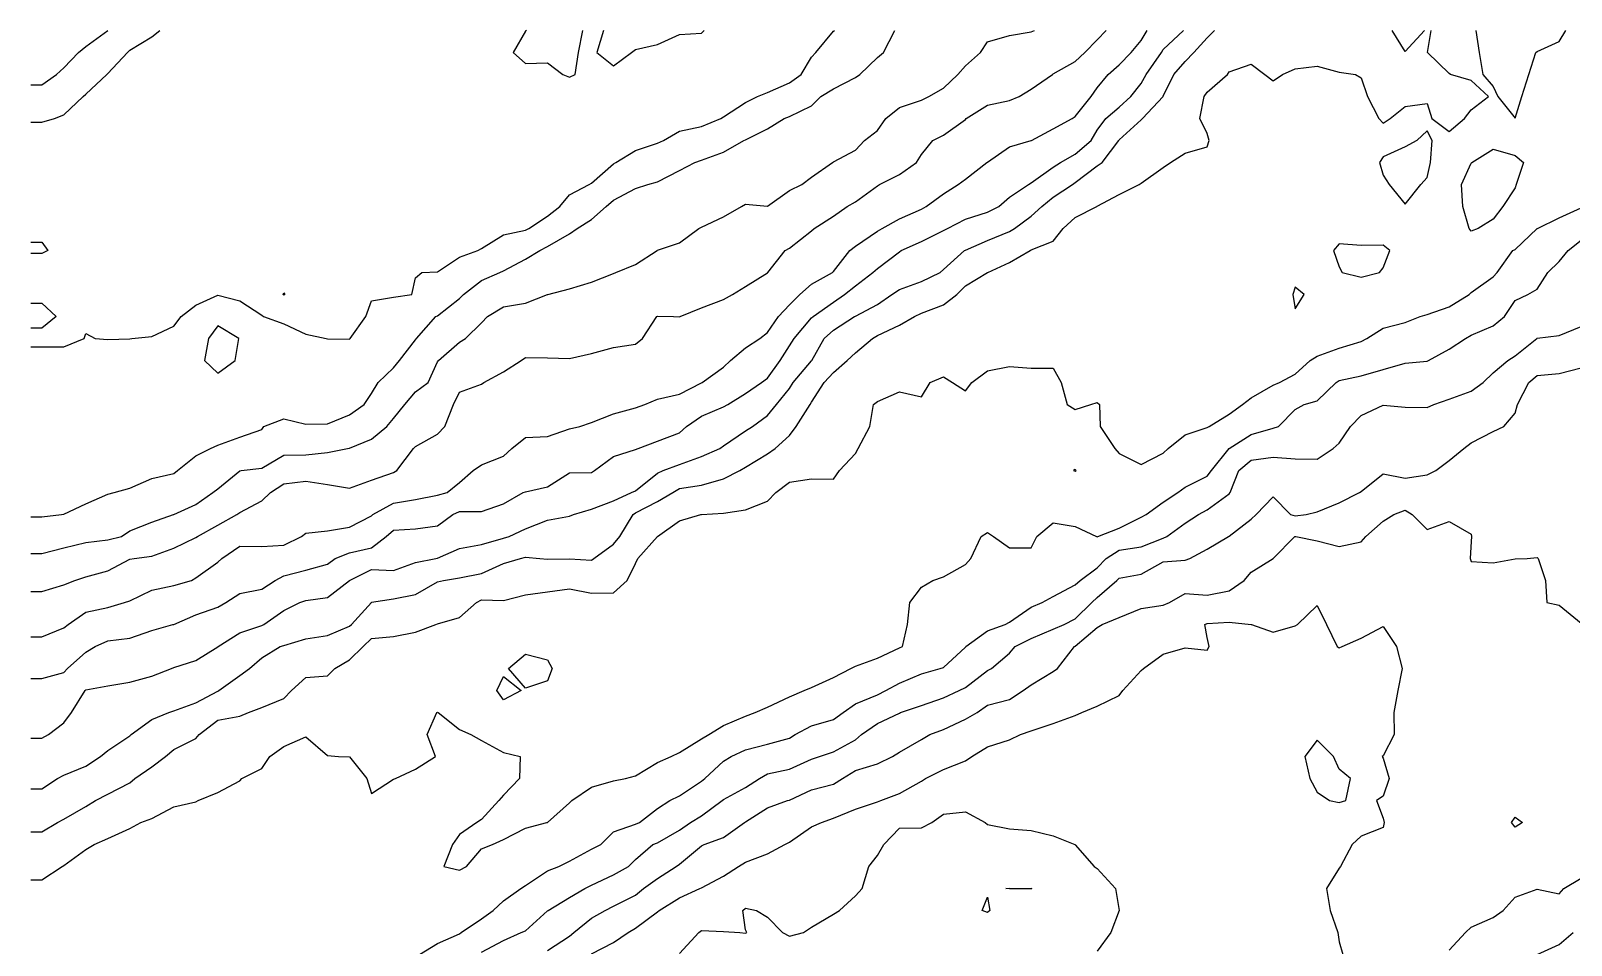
# Model space of a CAD drawing. Header units: metres. Extents: x 2681030 to 2681330, y 1246000 to 1246290.
# Drawn here: x 2681030 to 2681065.03, y 1246030.46 to 1246051.24 of the extents above; entities that cross this region are included whole.
import ezdxf

# ---------------------------------------------------------------- set-up
doc = ezdxf.new("R2010")
doc.units = ezdxf.units.M
doc.layers.add('BASIS_HOEHENLINIEN', color=8, linetype='Continuous')

msp = doc.modelspace()

# ---------------------------------------------------------------- linework, layer by layer
at = {"layer": 'BASIS_HOEHENLINIEN'}
for points in [[(2681030, 1246049.164, 0), (2681030.25, 1246049.164, 0), (2681030.542, 1246049.25, 0), (2681030.75, 1246049.329, 0), (2681031.193, 1246049.75, 0), (2681031.25, 1246049.805, 0), (2681031.729, 1246050.25, 0), (2681031.75, 1246050.268, 0), (2681032.2, 1246050.75, 0), (2681032.25, 1246050.804, 0), (2681032.75, 1246051.107, 0), (2681032.935, 1246051.25, 0)], [(2681030, 1246044.062, 0), (2681030.25, 1246044.062, 0), (2681030.75, 1246044.06, 0), (2681031.214, 1246044.25, 0), (2681031.25, 1246044.362, 0), (2681031.46, 1246044.25, 0), (2681031.75, 1246044.227, 0), (2681032.25, 1246044.242, 0), (2681032.295, 1246044.25, 0), (2681032.75, 1246044.293, 0), (2681033.25, 1246044.527, 0), (2681033.421, 1246044.75, 0), (2681033.75, 1246045.004, 0), (2681034.25, 1246045.235, 0), (2681034.75, 1246045.107, 0), (2681035.25, 1246044.779, 0), (2681035.288, 1246044.75, 0), (2681035.75, 1246044.584, 0), (2681036.25, 1246044.352, 0), (2681036.718, 1246044.25, 0), (2681036.75, 1246044.244, 0), (2681037.25, 1246044.237, 0), (2681037.265, 1246044.25, 0), (2681037.621, 1246044.75, 0), (2681037.75, 1246045.103, 0), (2681038.25, 1246045.186, 0), (2681038.662, 1246045.25, 0), (2681038.75, 1246045.629, 0), (2681038.892, 1246045.75, 0), (2681039.25, 1246045.768, 0), (2681039.75, 1246046.099, 0), (2681040.163, 1246046.25, 0), (2681040.25, 1246046.295, 0), (2681040.75, 1246046.605, 0), (2681041.25, 1246046.715, 0), (2681041.326, 1246046.75, 0), (2681041.75, 1246047.031, 0), (2681042.026, 1246047.25, 0), (2681042.25, 1246047.514, 0), (2681042.695, 1246047.75, 0), (2681042.75, 1246047.776, 0), (2681043.25, 1246048.219, 0), (2681043.301, 1246048.25, 0), (2681043.75, 1246048.52, 0), (2681044.25, 1246048.688, 0), (2681044.385, 1246048.75, 0), (2681044.75, 1246048.959, 0), (2681045.25, 1246049.067, 0), (2681045.689, 1246049.25, 0), (2681045.75, 1246049.289, 0), (2681046.25, 1246049.611, 0), (2681046.527, 1246049.75, 0), (2681046.75, 1246049.836, 0), (2681047.25, 1246050.057, 0), (2681047.514, 1246050.25, 0), (2681047.75, 1246050.644, 0), (2681047.851, 1246050.75, 0), (2681048.25, 1246051.23, 0), (2681048.275, 1246051.25, 0)], [(2681030, 1246040.201, 0), (2681030.25, 1246040.201, 0), (2681030.701, 1246040.25, 0), (2681030.75, 1246040.26, 0), (2681031.25, 1246040.496, 0), (2681031.75, 1246040.711, 0), (2681031.893, 1246040.75, 0), (2681032.25, 1246040.849, 0), (2681032.75, 1246041.066, 0), (2681033.25, 1246041.18, 0), (2681033.332, 1246041.25, 0), (2681033.75, 1246041.586, 0), (2681034.089, 1246041.75, 0), (2681034.25, 1246041.828, 0), (2681034.75, 1246042.011, 0), (2681035.25, 1246042.181, 0), (2681035.298, 1246042.25, 0), (2681035.75, 1246042.426, 0), (2681036.25, 1246042.303, 0), (2681036.75, 1246042.308, 0), (2681037.25, 1246042.513, 0), (2681037.583, 1246042.75, 0), (2681037.75, 1246043.001, 0), (2681037.897, 1246043.25, 0), (2681038.25, 1246043.586, 0), (2681038.381, 1246043.75, 0), (2681038.75, 1246044.223, 0), (2681038.771, 1246044.25, 0), (2681039.21, 1246044.75, 0), (2681039.25, 1246044.763, 0), (2681039.75, 1246045.162, 0), (2681039.837, 1246045.25, 0), (2681040.25, 1246045.568, 0), (2681040.664, 1246045.75, 0), (2681040.75, 1246045.788, 0), (2681041.25, 1246046.051, 0), (2681041.571, 1246046.25, 0), (2681041.75, 1246046.339, 0), (2681042.25, 1246046.629, 0), (2681042.423, 1246046.75, 0), (2681042.75, 1246046.957, 0), (2681043.085, 1246047.25, 0), (2681043.25, 1246047.391, 0), (2681043.75, 1246047.661, 0), (2681044.031, 1246047.75, 0), (2681044.25, 1246047.809, 0), (2681044.75, 1246048.07, 0), (2681045.096, 1246048.25, 0), (2681045.25, 1246048.304, 0), (2681045.75, 1246048.483, 0), (2681046.216, 1246048.75, 0), (2681046.25, 1246048.765, 0), (2681046.75, 1246049.017, 0), (2681047.131, 1246049.25, 0), (2681047.25, 1246049.298, 0), (2681047.75, 1246049.534, 0), (2681047.967, 1246049.75, 0), (2681048.25, 1246049.922, 0), (2681048.75, 1246050.179, 0), (2681048.848, 1246050.25, 0), (2681049.25, 1246050.634, 0), (2681049.391, 1246050.75, 0), (2681049.648, 1246051.25, 0)], [(2681030, 1246039.368, 0), (2681030.25, 1246039.368, 0), (2681030.75, 1246039.497, 0), (2681031.25, 1246039.612, 0), (2681031.75, 1246039.673, 0), (2681032.062, 1246039.75, 0), (2681032.25, 1246039.88, 0), (2681032.75, 1246040.074, 0), (2681033.242, 1246040.25, 0), (2681033.25, 1246040.253, 0), (2681033.75, 1246040.48, 0), (2681034.137, 1246040.75, 0), (2681034.25, 1246040.835, 0), (2681034.75, 1246041.243, 0), (2681034.783, 1246041.25, 0), (2681035.25, 1246041.307, 0), (2681035.75, 1246041.601, 0), (2681036.25, 1246041.61, 0), (2681036.75, 1246041.659, 0), (2681037.198, 1246041.75, 0), (2681037.25, 1246041.76, 0), (2681037.75, 1246041.959, 0), (2681038.096, 1246042.25, 0), (2681038.25, 1246042.43, 0), (2681038.504, 1246042.75, 0), (2681038.75, 1246043.036, 0), (2681039.034, 1246043.25, 0), (2681039.25, 1246043.717, 0), (2681039.268, 1246043.75, 0), (2681039.75, 1246044.167, 0), (2681039.884, 1246044.25, 0), (2681040.25, 1246044.605, 0), (2681040.385, 1246044.75, 0), (2681040.75, 1246044.971, 0), (2681041.25, 1246045.055, 0), (2681041.75, 1246045.249, 0), (2681041.753, 1246045.25, 0), (2681042.25, 1246045.376, 0), (2681042.75, 1246045.528, 0), (2681043.25, 1246045.728, 0), (2681043.299, 1246045.75, 0), (2681043.75, 1246045.931, 0), (2681044.24, 1246046.25, 0), (2681044.25, 1246046.257, 0), (2681044.75, 1246046.425, 0), (2681045.193, 1246046.75, 0), (2681045.25, 1246046.783, 0), (2681045.75, 1246047.017, 0), (2681046.158, 1246047.25, 0), (2681046.25, 1246047.302, 0), (2681046.75, 1246047.255, 0), (2681047.25, 1246047.614, 0), (2681047.533, 1246047.75, 0), (2681047.75, 1246047.914, 0), (2681048.229, 1246048.25, 0), (2681048.25, 1246048.264, 0), (2681048.75, 1246048.526, 0), (2681048.96, 1246048.75, 0), (2681049.25, 1246048.977, 0), (2681049.445, 1246049.25, 0), (2681049.75, 1246049.497, 0), (2681050.25, 1246049.668, 0), (2681050.416, 1246049.75, 0), (2681050.75, 1246049.938, 0), (2681051.08, 1246050.25, 0), (2681051.25, 1246050.445, 0), (2681051.591, 1246050.75, 0), (2681051.75, 1246050.992, 0), (2681052.25, 1246051.138, 0), (2681052.75, 1246051.215, 0), (2681052.82, 1246051.25, 0)], [(2681030, 1246038.498, 0), (2681030.25, 1246038.498, 0), (2681030.75, 1246038.65, 0), (2681031, 1246038.75, 0), (2681031.25, 1246038.833, 0), (2681031.75, 1246038.97, 0), (2681032.25, 1246039.233, 0), (2681032.353, 1246039.25, 0), (2681032.75, 1246039.304, 0), (2681033.25, 1246039.483, 0), (2681033.75, 1246039.731, 0), (2681033.787, 1246039.75, 0), (2681034.25, 1246040.01, 0), (2681034.683, 1246040.25, 0), (2681034.75, 1246040.298, 0), (2681035.25, 1246040.558, 0), (2681035.451, 1246040.75, 0), (2681035.75, 1246040.949, 0), (2681036.25, 1246041.008, 0), (2681036.75, 1246040.929, 0), (2681037.25, 1246040.846, 0), (2681037.75, 1246041.031, 0), (2681038.25, 1246041.203, 0), (2681038.326, 1246041.25, 0), (2681038.705, 1246041.75, 0), (2681038.75, 1246041.797, 0), (2681039.25, 1246042.08, 0), (2681039.412, 1246042.25, 0), (2681039.608, 1246042.75, 0), (2681039.75, 1246043.033, 0), (2681040.25, 1246043.21, 0), (2681040.302, 1246043.25, 0), (2681040.75, 1246043.489, 0), (2681041.148, 1246043.75, 0), (2681041.25, 1246043.815, 0), (2681041.75, 1246043.81, 0), (2681042.25, 1246043.798, 0), (2681042.75, 1246043.909, 0), (2681043.25, 1246044.043, 0), (2681043.75, 1246044.121, 0), (2681043.906, 1246044.25, 0), (2681044.236, 1246044.75, 0), (2681044.25, 1246044.761, 0), (2681044.611, 1246044.75, 0), (2681044.75, 1246044.744, 0), (2681044.767, 1246044.75, 0), (2681045.25, 1246044.95, 0), (2681045.75, 1246045.137, 0), (2681045.952, 1246045.25, 0), (2681046.25, 1246045.433, 0), (2681046.75, 1246045.741, 0), (2681046.757, 1246045.75, 0), (2681047.15, 1246046.25, 0), (2681047.25, 1246046.306, 0), (2681047.75, 1246046.694, 0), (2681047.814, 1246046.75, 0), (2681048.25, 1246047.03, 0), (2681048.566, 1246047.25, 0), (2681048.75, 1246047.353, 0), (2681049.25, 1246047.716, 0), (2681049.296, 1246047.75, 0), (2681049.75, 1246047.976, 0), (2681050.137, 1246048.25, 0), (2681050.25, 1246048.429, 0), (2681050.508, 1246048.75, 0), (2681050.75, 1246048.874, 0), (2681051.25, 1246049.228, 0), (2681051.267, 1246049.25, 0), (2681051.75, 1246049.552, 0), (2681052.25, 1246049.655, 0), (2681052.472, 1246049.75, 0), (2681052.75, 1246049.915, 0), (2681053.231, 1246050.25, 0), (2681053.25, 1246050.265, 0), (2681053.75, 1246050.547, 0), (2681053.965, 1246050.75, 0), (2681054.25, 1246051.04, 0), (2681054.449, 1246051.25, 0)], [(2681030, 1246037.474, 0), (2681030.25, 1246037.474, 0), (2681030.75, 1246037.672, 0), (2681030.849, 1246037.75, 0), (2681031.25, 1246038.029, 0), (2681031.75, 1246038.141, 0), (2681032.128, 1246038.25, 0), (2681032.25, 1246038.292, 0), (2681032.75, 1246038.532, 0), (2681033.25, 1246038.635, 0), (2681033.653, 1246038.75, 0), (2681033.75, 1246038.811, 0), (2681034.25, 1246039.166, 0), (2681034.346, 1246039.25, 0), (2681034.75, 1246039.531, 0), (2681035.25, 1246039.527, 0), (2681035.75, 1246039.552, 0), (2681036.156, 1246039.75, 0), (2681036.25, 1246039.827, 0), (2681036.75, 1246039.881, 0), (2681037.25, 1246039.961, 0), (2681037.75, 1246040.223, 0), (2681037.78, 1246040.25, 0), (2681038.25, 1246040.511, 0), (2681038.75, 1246040.588, 0), (2681039.25, 1246040.691, 0), (2681039.471, 1246040.75, 0), (2681039.75, 1246040.975, 0), (2681040.058, 1246041.25, 0), (2681040.25, 1246041.38, 0), (2681040.75, 1246041.574, 0), (2681040.934, 1246041.75, 0), (2681041.25, 1246042.004, 0), (2681041.75, 1246042.023, 0), (2681042.25, 1246042.201, 0), (2681042.485, 1246042.25, 0), (2681042.75, 1246042.341, 0), (2681043.25, 1246042.541, 0), (2681043.75, 1246042.677, 0), (2681043.963, 1246042.75, 0), (2681044.25, 1246042.868, 0), (2681044.75, 1246042.982, 0), (2681045.25, 1246043.244, 0), (2681045.263, 1246043.25, 0), (2681045.75, 1246043.601, 0), (2681045.908, 1246043.75, 0), (2681046.25, 1246044.041, 0), (2681046.574, 1246044.25, 0), (2681046.75, 1246044.383, 0), (2681047.004, 1246044.75, 0), (2681047.25, 1246045.012, 0), (2681047.483, 1246045.25, 0), (2681047.75, 1246045.484, 0), (2681048.228, 1246045.75, 0), (2681048.25, 1246045.775, 0), (2681048.623, 1246046.25, 0), (2681048.75, 1246046.351, 0), (2681049.25, 1246046.691, 0), (2681049.359, 1246046.75, 0), (2681049.75, 1246046.971, 0), (2681050.25, 1246047.19, 0), (2681050.361, 1246047.25, 0), (2681050.75, 1246047.536, 0), (2681051.083, 1246047.75, 0), (2681051.25, 1246047.873, 0), (2681051.74, 1246048.25, 0), (2681051.75, 1246048.258, 0), (2681052.25, 1246048.607, 0), (2681052.75, 1246048.747, 0), (2681052.757, 1246048.75, 0), (2681053.25, 1246049.011, 0), (2681053.682, 1246049.25, 0), (2681053.75, 1246049.298, 0), (2681054.109, 1246049.75, 0), (2681054.25, 1246049.942, 0), (2681054.497, 1246050.25, 0), (2681054.75, 1246050.469, 0), (2681055.02, 1246050.75, 0), (2681055.25, 1246051.018, 0), (2681055.385, 1246051.25, 0)], [(2681030, 1246036.524, 0), (2681030.25, 1246036.524, 0), (2681030.75, 1246036.659, 0), (2681030.837, 1246036.75, 0), (2681031.25, 1246037.125, 0), (2681031.462, 1246037.25, 0), (2681031.75, 1246037.378, 0), (2681032.25, 1246037.442, 0), (2681032.75, 1246037.615, 0), (2681033.229, 1246037.75, 0), (2681033.25, 1246037.755, 0), (2681033.75, 1246037.968, 0), (2681034.25, 1246038.147, 0), (2681034.435, 1246038.25, 0), (2681034.75, 1246038.457, 0), (2681035.25, 1246038.552, 0), (2681035.554, 1246038.75, 0), (2681035.75, 1246038.854, 0), (2681036.25, 1246038.988, 0), (2681036.75, 1246039.125, 0), (2681036.917, 1246039.25, 0), (2681037.25, 1246039.382, 0), (2681037.75, 1246039.497, 0), (2681038.083, 1246039.75, 0), (2681038.25, 1246039.898, 0), (2681038.75, 1246039.923, 0), (2681039.25, 1246039.996, 0), (2681039.594, 1246040.25, 0), (2681039.75, 1246040.322, 0), (2681040.25, 1246040.316, 0), (2681040.75, 1246040.496, 0), (2681041.197, 1246040.75, 0), (2681041.25, 1246040.768, 0), (2681041.75, 1246040.883, 0), (2681042.25, 1246041.196, 0), (2681042.75, 1246041.206, 0), (2681042.818, 1246041.25, 0), (2681043.25, 1246041.572, 0), (2681043.75, 1246041.726, 0), (2681043.808, 1246041.75, 0), (2681044.25, 1246041.916, 0), (2681044.75, 1246042.11, 0), (2681044.909, 1246042.25, 0), (2681045.25, 1246042.485, 0), (2681045.75, 1246042.696, 0), (2681045.849, 1246042.75, 0), (2681046.25, 1246043.002, 0), (2681046.616, 1246043.25, 0), (2681046.75, 1246043.349, 0), (2681047.039, 1246043.75, 0), (2681047.25, 1246044.086, 0), (2681047.354, 1246044.25, 0), (2681047.75, 1246044.716, 0), (2681047.79, 1246044.75, 0), (2681048.25, 1246045.075, 0), (2681048.504, 1246045.25, 0), (2681048.75, 1246045.445, 0), (2681049.149, 1246045.75, 0), (2681049.25, 1246045.838, 0), (2681049.75, 1246046.221, 0), (2681049.787, 1246046.25, 0), (2681050.25, 1246046.451, 0), (2681050.75, 1246046.702, 0), (2681050.845, 1246046.75, 0), (2681051.25, 1246046.96, 0), (2681051.75, 1246047.117, 0), (2681052.008, 1246047.25, 0), (2681052.25, 1246047.463, 0), (2681052.688, 1246047.75, 0), (2681052.75, 1246047.787, 0), (2681053.25, 1246048.14, 0), (2681053.412, 1246048.25, 0), (2681053.75, 1246048.441, 0), (2681054.11, 1246048.75, 0), (2681054.25, 1246048.982, 0), (2681054.442, 1246049.25, 0), (2681054.75, 1246049.509, 0), (2681055.016, 1246049.75, 0), (2681055.25, 1246050.045, 0), (2681055.363, 1246050.25, 0), (2681055.708, 1246050.75, 0), (2681055.75, 1246050.817, 0), (2681056.208, 1246051.25, 0)], [(2681030, 1246035.167, 0), (2681030.25, 1246035.167, 0), (2681030.401, 1246035.25, 0), (2681030.75, 1246035.52, 0), (2681030.922, 1246035.75, 0), (2681031.234, 1246036.25, 0), (2681031.25, 1246036.267, 0), (2681031.75, 1246036.361, 0), (2681032.25, 1246036.439, 0), (2681032.75, 1246036.575, 0), (2681033.197, 1246036.75, 0), (2681033.25, 1246036.771, 0), (2681033.75, 1246036.934, 0), (2681034.25, 1246037.246, 0), (2681034.257, 1246037.25, 0), (2681034.75, 1246037.564, 0), (2681035.25, 1246037.728, 0), (2681035.302, 1246037.75, 0), (2681035.75, 1246038.073, 0), (2681036.117, 1246038.25, 0), (2681036.25, 1246038.294, 0), (2681036.75, 1246038.367, 0), (2681037.245, 1246038.75, 0), (2681037.25, 1246038.754, 0), (2681037.75, 1246039, 0), (2681038.25, 1246038.981, 0), (2681038.75, 1246039.163, 0), (2681039.211, 1246039.25, 0), (2681039.25, 1246039.256, 0), (2681039.75, 1246039.481, 0), (2681040.25, 1246039.567, 0), (2681040.75, 1246039.712, 0), (2681040.875, 1246039.75, 0), (2681041.25, 1246039.925, 0), (2681041.75, 1246040.123, 0), (2681042.25, 1246040.215, 0), (2681042.338, 1246040.25, 0), (2681042.75, 1246040.373, 0), (2681043.25, 1246040.565, 0), (2681043.657, 1246040.75, 0), (2681043.75, 1246040.79, 0), (2681044.25, 1246041.189, 0), (2681044.376, 1246041.25, 0), (2681044.75, 1246041.39, 0), (2681045.25, 1246041.565, 0), (2681045.667, 1246041.75, 0), (2681045.75, 1246041.809, 0), (2681046.25, 1246042.154, 0), (2681046.408, 1246042.25, 0), (2681046.75, 1246042.499, 0), (2681046.952, 1246042.75, 0), (2681047.25, 1246043.115, 0), (2681047.331, 1246043.25, 0), (2681047.75, 1246043.742, 0), (2681047.757, 1246043.75, 0), (2681048.038, 1246044.25, 0), (2681048.25, 1246044.438, 0), (2681048.733, 1246044.75, 0), (2681048.75, 1246044.761, 0), (2681049.25, 1246045.02, 0), (2681049.58, 1246045.25, 0), (2681049.75, 1246045.361, 0), (2681050.25, 1246045.545, 0), (2681050.675, 1246045.75, 0), (2681050.75, 1246045.818, 0), (2681051.229, 1246046.25, 0), (2681051.25, 1246046.26, 0), (2681051.75, 1246046.479, 0), (2681052.25, 1246046.678, 0), (2681052.371, 1246046.75, 0), (2681052.75, 1246047.026, 0), (2681052.986, 1246047.25, 0), (2681053.25, 1246047.464, 0), (2681053.686, 1246047.75, 0), (2681053.75, 1246047.797, 0), (2681054.25, 1246048.17, 0), (2681054.358, 1246048.25, 0), (2681054.741, 1246048.75, 0), (2681054.75, 1246048.761, 0), (2681055.25, 1246049.216, 0), (2681055.279, 1246049.25, 0), (2681055.746, 1246049.75, 0), (2681055.75, 1246049.759, 0), (2681055.994, 1246050.25, 0), (2681056.25, 1246050.541, 0), (2681056.443, 1246050.75, 0), (2681056.75, 1246051.085, 0), (2681056.918, 1246051.25, 0)], [(2681030, 1246034.021, 0), (2681030.25, 1246034.021, 0), (2681030.605, 1246034.25, 0), (2681030.75, 1246034.326, 0), (2681031.25, 1246034.53, 0), (2681031.588, 1246034.75, 0), (2681031.75, 1246034.89, 0), (2681032.25, 1246035.221, 0), (2681032.283, 1246035.25, 0), (2681032.75, 1246035.595, 0), (2681033.137, 1246035.75, 0), (2681033.25, 1246035.787, 0), (2681033.75, 1246035.973, 0), (2681034.25, 1246036.239, 0), (2681034.279, 1246036.25, 0), (2681034.75, 1246036.591, 0), (2681034.97, 1246036.75, 0), (2681035.25, 1246036.991, 0), (2681035.673, 1246037.25, 0), (2681035.75, 1246037.275, 0), (2681036.25, 1246037.427, 0), (2681036.75, 1246037.504, 0), (2681037.25, 1246037.712, 0), (2681037.29, 1246037.75, 0), (2681037.745, 1246038.25, 0), (2681037.75, 1246038.256, 0), (2681038.25, 1246038.335, 0), (2681038.75, 1246038.432, 0), (2681039.25, 1246038.724, 0), (2681039.381, 1246038.75, 0), (2681039.75, 1246038.809, 0), (2681040.25, 1246038.914, 0), (2681040.75, 1246039.14, 0), (2681041.136, 1246039.25, 0), (2681041.25, 1246039.279, 0), (2681041.574, 1246039.25, 0), (2681041.75, 1246039.234, 0), (2681042.25, 1246039.244, 0), (2681042.75, 1246039.215, 0), (2681042.8, 1246039.25, 0), (2681043.25, 1246039.577, 0), (2681043.395, 1246039.75, 0), (2681043.695, 1246040.25, 0), (2681043.75, 1246040.289, 0), (2681044.25, 1246040.546, 0), (2681044.601, 1246040.75, 0), (2681044.75, 1246040.84, 0), (2681045.25, 1246040.919, 0), (2681045.75, 1246041.06, 0), (2681046.119, 1246041.25, 0), (2681046.25, 1246041.328, 0), (2681046.75, 1246041.633, 0), (2681046.925, 1246041.75, 0), (2681047.25, 1246042.044, 0), (2681047.406, 1246042.25, 0), (2681047.719, 1246042.75, 0), (2681047.75, 1246042.806, 0), (2681048.037, 1246043.25, 0), (2681048.25, 1246043.481, 0), (2681048.559, 1246043.75, 0), (2681048.75, 1246043.926, 0), (2681049.137, 1246044.25, 0), (2681049.25, 1246044.319, 0), (2681049.75, 1246044.55, 0), (2681050.091, 1246044.75, 0), (2681050.25, 1246044.826, 0), (2681050.75, 1246045.017, 0), (2681051.056, 1246045.25, 0), (2681051.25, 1246045.444, 0), (2681051.75, 1246045.747, 0), (2681051.758, 1246045.75, 0), (2681052.25, 1246045.975, 0), (2681052.72, 1246046.25, 0), (2681052.75, 1246046.263, 0), (2681053.25, 1246046.461, 0), (2681053.475, 1246046.75, 0), (2681053.75, 1246046.998, 0), (2681054.241, 1246047.25, 0), (2681054.25, 1246047.255, 0), (2681054.75, 1246047.522, 0), (2681055.205, 1246047.75, 0), (2681055.25, 1246047.779, 0), (2681055.75, 1246048.136, 0), (2681055.915, 1246048.25, 0), (2681056.25, 1246048.459, 0), (2681056.75, 1246048.606, 0), (2681056.794, 1246048.75, 0), (2681056.75, 1246048.908, 0), (2681056.579, 1246049.25, 0), (2681056.678, 1246049.75, 0), (2681056.75, 1246049.851, 0), (2681057.212, 1246050.25, 0), (2681057.25, 1246050.311, 0), (2681057.75, 1246050.484, 0), (2681058.058, 1246050.25, 0), (2681058.25, 1246050.105, 0), (2681058.46, 1246050.25, 0), (2681058.75, 1246050.377, 0), (2681059.25, 1246050.437, 0), (2681059.75, 1246050.303, 0), (2681060.122, 1246050.25, 0), (2681060.25, 1246050.176, 0), (2681060.391, 1246049.75, 0), (2681060.649, 1246049.25, 0), (2681060.75, 1246049.144, 0), (2681060.91, 1246049.25, 0), (2681061.25, 1246049.518, 0), (2681061.75, 1246049.593, 0), (2681061.854, 1246049.25, 0), (2681062.25, 1246048.955, 0), (2681062.599, 1246049.25, 0), (2681062.75, 1246049.443, 0), (2681063.146, 1246049.75, 0), (2681062.75, 1246050.115, 0), (2681062.283, 1246050.25, 0), (2681062.25, 1246050.268, 0), (2681061.759, 1246050.75, 0), (2681061.843, 1246051.25, 0)], [(2681030, 1246050.015, 0), (2681030.25, 1246050.015, 0), (2681030.585, 1246050.25, 0), (2681030.75, 1246050.402, 0), (2681031.084, 1246050.75, 0), (2681031.25, 1246050.883, 0), (2681031.75, 1246051.249, 0)], [(2681041.272, 1246051.25, 0), (2681041.25, 1246051.231, 0), (2681040.965, 1246050.75, 0), (2681041.25, 1246050.497, 0), (2681041.75, 1246050.515, 0), (2681042.096, 1246050.25, 0), (2681042.25, 1246050.189, 0), (2681042.378, 1246050.25, 0), (2681042.451, 1246050.75, 0), (2681042.549, 1246051.25, 0)], [(2681043.02, 1246051.25, 0), (2681042.868, 1246050.75, 0), (2681043.25, 1246050.444, 0), (2681043.662, 1246050.75, 0), (2681043.75, 1246050.815, 0), (2681044.25, 1246050.928, 0), (2681044.75, 1246051.156, 0), (2681045.25, 1246051.19, 0), (2681045.308, 1246051.25, 0)], [(2681061.69, 1246051.25, 0), (2681061.25, 1246050.769, 0), (2681060.952, 1246051.25, 0)], [(2681062.859, 1246051.25, 0), (2681062.933, 1246050.75, 0), (2681063.019, 1246050.25, 0), (2681063.25, 1246049.977, 0), (2681063.355, 1246049.75, 0), (2681063.75, 1246049.256, 0), (2681063.901, 1246049.75, 0), (2681064.063, 1246050.25, 0), (2681064.221, 1246050.75, 0), (2681064.25, 1246050.768, 0), (2681064.75, 1246050.995, 0), (2681064.902, 1246051.25, 0)], [(2681061.25, 1246047.305, 0), (2681061.609, 1246047.75, 0), (2681061.75, 1246047.91, 0), (2681061.827, 1246048.25, 0), (2681061.861, 1246048.75, 0), (2681061.75, 1246048.965, 0), (2681061.518, 1246048.75, 0), (2681061.25, 1246048.608, 0), (2681060.75, 1246048.38, 0), (2681060.67, 1246048.25, 0), (2681060.75, 1246047.959, 0), (2681060.887, 1246047.75, 0), (2681061.25, 1246047.305, 0)], [(2681062.909, 1246046.75, 0), (2681062.75, 1246046.689, 0), (2681062.709, 1246046.75, 0), (2681062.563, 1246047.25, 0), (2681062.529, 1246047.75, 0), (2681062.75, 1246048.232, 0), (2681062.766, 1246048.25, 0), (2681063.25, 1246048.552, 0), (2681063.75, 1246048.406, 0), (2681063.938, 1246048.25, 0), (2681063.776, 1246047.75, 0), (2681063.75, 1246047.671, 0), (2681063.471, 1246047.25, 0), (2681063.25, 1246046.959, 0), (2681062.909, 1246046.75, 0)], [(2681030, 1246033.039, 0), (2681030.25, 1246033.039, 0), (2681030.605, 1246033.25, 0), (2681030.75, 1246033.328, 0), (2681031.25, 1246033.614, 0), (2681031.471, 1246033.75, 0), (2681031.75, 1246033.896, 0), (2681032.25, 1246034.154, 0), (2681032.369, 1246034.25, 0), (2681032.75, 1246034.514, 0), (2681033.063, 1246034.75, 0), (2681033.25, 1246034.912, 0), (2681033.75, 1246035.161, 0), (2681033.825, 1246035.25, 0), (2681034.25, 1246035.579, 0), (2681034.75, 1246035.67, 0), (2681034.952, 1246035.75, 0), (2681035.25, 1246035.867, 0), (2681035.75, 1246036.068, 0), (2681035.929, 1246036.25, 0), (2681036.25, 1246036.55, 0), (2681036.75, 1246036.586, 0), (2681036.914, 1246036.75, 0), (2681037.25, 1246036.951, 0), (2681037.557, 1246037.25, 0), (2681037.75, 1246037.432, 0), (2681038.25, 1246037.481, 0), (2681038.75, 1246037.576, 0), (2681039.209, 1246037.75, 0), (2681039.25, 1246037.769, 0), (2681039.75, 1246037.914, 0), (2681040.132, 1246038.25, 0), (2681040.25, 1246038.313, 0), (2681040.75, 1246038.293, 0), (2681041.25, 1246038.423, 0), (2681041.75, 1246038.49, 0), (2681042.25, 1246038.562, 0), (2681042.75, 1246038.463, 0), (2681043.25, 1246038.471, 0), (2681043.563, 1246038.75, 0), (2681043.75, 1246039.14, 0), (2681043.8, 1246039.25, 0), (2681044.25, 1246039.748, 0), (2681044.252, 1246039.75, 0), (2681044.75, 1246040.106, 0), (2681045.236, 1246040.25, 0), (2681045.25, 1246040.253, 0), (2681045.75, 1246040.282, 0), (2681046.25, 1246040.36, 0), (2681046.75, 1246040.555, 0), (2681046.937, 1246040.75, 0), (2681047.25, 1246040.986, 0), (2681047.75, 1246041.062, 0), (2681048.25, 1246041.05, 0), (2681048.392, 1246041.25, 0), (2681048.75, 1246041.639, 0), (2681048.813, 1246041.75, 0), (2681049.08, 1246042.25, 0), (2681049.158, 1246042.75, 0), (2681049.25, 1246042.815, 0), (2681049.75, 1246043.04, 0), (2681050.25, 1246042.921, 0), (2681050.45, 1246043.25, 0), (2681050.75, 1246043.382, 0), (2681050.96, 1246043.25, 0), (2681051.25, 1246043.061, 0), (2681051.4, 1246043.25, 0), (2681051.75, 1246043.515, 0), (2681052.25, 1246043.617, 0), (2681052.75, 1246043.575, 0), (2681053.25, 1246043.575, 0), (2681053.432, 1246043.25, 0), (2681053.565, 1246042.75, 0), (2681053.75, 1246042.639, 0), (2681054.105, 1246042.75, 0), (2681054.25, 1246042.796, 0), (2681054.301, 1246042.75, 0), (2681054.318, 1246042.25, 0), (2681054.652, 1246041.75, 0), (2681054.75, 1246041.634, 0), (2681055.25, 1246041.389, 0), (2681055.75, 1246041.645, 0), (2681055.863, 1246041.75, 0), (2681056.25, 1246042.059, 0), (2681056.75, 1246042.224, 0), (2681056.797, 1246042.25, 0), (2681057.25, 1246042.534, 0), (2681057.55, 1246042.75, 0), (2681057.75, 1246042.902, 0), (2681058.25, 1246043.193, 0), (2681058.392, 1246043.25, 0), (2681058.75, 1246043.44, 0), (2681059.089, 1246043.75, 0), (2681059.25, 1246043.849, 0), (2681059.75, 1246044.033, 0), (2681060.25, 1246044.181, 0), (2681060.381, 1246044.25, 0), (2681060.75, 1246044.482, 0), (2681061.25, 1246044.612, 0), (2681061.595, 1246044.75, 0), (2681061.75, 1246044.794, 0), (2681062.25, 1246044.968, 0), (2681062.705, 1246045.25, 0), (2681062.75, 1246045.294, 0), (2681063.25, 1246045.654, 0), (2681063.346, 1246045.75, 0), (2681063.702, 1246046.25, 0), (2681063.75, 1246046.276, 0), (2681064.25, 1246046.746, 0), (2681064.256, 1246046.75, 0), (2681064.75, 1246046.991, 0), (2681065.25, 1246047.219, 0)], [(2681030, 1246031.953, 0), (2681030.25, 1246031.953, 0), (2681030.713, 1246032.25, 0), (2681030.75, 1246032.276, 0), (2681031.25, 1246032.637, 0), (2681031.438, 1246032.75, 0), (2681031.75, 1246032.889, 0), (2681032.25, 1246033.119, 0), (2681032.503, 1246033.25, 0), (2681032.75, 1246033.342, 0), (2681033.25, 1246033.606, 0), (2681033.75, 1246033.725, 0), (2681033.807, 1246033.75, 0), (2681034.25, 1246033.936, 0), (2681034.75, 1246034.201, 0), (2681034.798, 1246034.25, 0), (2681035.25, 1246034.482, 0), (2681035.434, 1246034.75, 0), (2681035.75, 1246034.977, 0), (2681036.25, 1246035.202, 0), (2681036.75, 1246034.777, 0), (2681036.995, 1246034.75, 0), (2681037.25, 1246034.741, 0), (2681037.639, 1246034.25, 0), (2681037.75, 1246033.909, 0), (2681038.25, 1246034.234, 0), (2681038.296, 1246034.25, 0), (2681038.75, 1246034.466, 0), (2681039.2, 1246034.75, 0), (2681039.01, 1246035.25, 0), (2681039.234, 1246035.75, 0), (2681039.25, 1246035.76, 0), (2681039.262, 1246035.75, 0), (2681039.75, 1246035.365, 0), (2681040.002, 1246035.25, 0), (2681040.25, 1246035.113, 0), (2681040.75, 1246034.844, 0), (2681041.126, 1246034.75, 0), (2681041.109, 1246034.25, 0), (2681040.75, 1246033.875, 0), (2681040.643, 1246033.75, 0), (2681040.25, 1246033.32, 0), (2681040.142, 1246033.25, 0), (2681039.75, 1246032.979, 0), (2681039.587, 1246032.75, 0), (2681039.39, 1246032.25, 0), (2681039.75, 1246032.168, 0), (2681039.908, 1246032.25, 0), (2681040.25, 1246032.657, 0), (2681040.499, 1246032.75, 0), (2681040.75, 1246032.863, 0), (2681041.25, 1246033.124, 0), (2681041.737, 1246033.25, 0), (2681041.75, 1246033.256, 0), (2681042.25, 1246033.696, 0), (2681042.303, 1246033.75, 0), (2681042.75, 1246034.056, 0), (2681043.25, 1246034.197, 0), (2681043.526, 1246034.25, 0), (2681043.75, 1246034.309, 0), (2681044.25, 1246034.613, 0), (2681044.562, 1246034.75, 0), (2681044.75, 1246034.845, 0), (2681045.25, 1246035.15, 0), (2681045.418, 1246035.25, 0), (2681045.75, 1246035.458, 0), (2681046.25, 1246035.672, 0), (2681046.473, 1246035.75, 0), (2681046.75, 1246035.873, 0), (2681047.25, 1246036.106, 0), (2681047.588, 1246036.25, 0), (2681047.75, 1246036.323, 0), (2681048.25, 1246036.545, 0), (2681048.645, 1246036.75, 0), (2681048.75, 1246036.801, 0), (2681049.25, 1246036.987, 0), (2681049.75, 1246037.222, 0), (2681049.819, 1246037.25, 0), (2681049.937, 1246037.75, 0), (2681049.989, 1246038.25, 0), (2681050.25, 1246038.598, 0), (2681050.509, 1246038.75, 0), (2681050.75, 1246038.838, 0), (2681051.25, 1246039.114, 0), (2681051.376, 1246039.25, 0), (2681051.613, 1246039.75, 0), (2681051.75, 1246039.843, 0), (2681051.891, 1246039.75, 0), (2681052.25, 1246039.49, 0), (2681052.75, 1246039.493, 0), (2681052.875, 1246039.75, 0), (2681053.25, 1246040.059, 0), (2681053.75, 1246039.977, 0), (2681054.233, 1246039.75, 0), (2681054.25, 1246039.744, 0), (2681054.264, 1246039.75, 0), (2681054.75, 1246039.938, 0), (2681055.25, 1246040.188, 0), (2681055.361, 1246040.25, 0), (2681055.75, 1246040.528, 0), (2681056.08, 1246040.75, 0), (2681056.25, 1246040.872, 0), (2681056.75, 1246041.121, 0), (2681056.85, 1246041.25, 0), (2681057.25, 1246041.749, 0), (2681057.251, 1246041.75, 0), (2681057.75, 1246042.069, 0), (2681058.25, 1246042.215, 0), (2681058.374, 1246042.25, 0), (2681058.75, 1246042.636, 0), (2681058.955, 1246042.75, 0), (2681059.25, 1246042.836, 0), (2681059.678, 1246043.25, 0), (2681059.75, 1246043.295, 0), (2681060.25, 1246043.398, 0), (2681060.75, 1246043.546, 0), (2681061.25, 1246043.691, 0), (2681061.75, 1246043.736, 0), (2681061.779, 1246043.75, 0), (2681062.25, 1246044.005, 0), (2681062.62, 1246044.25, 0), (2681062.75, 1246044.328, 0), (2681063.25, 1246044.537, 0), (2681063.511, 1246044.75, 0), (2681063.75, 1246045.111, 0), (2681064.039, 1246045.25, 0), (2681064.25, 1246045.372, 0), (2681064.495, 1246045.75, 0), (2681064.75, 1246045.996, 0), (2681064.955, 1246046.25, 0), (2681065.25, 1246046.485, 0)], [(2681030, 1246046.441, 0), (2681030.25, 1246046.441, 0), (2681030.385, 1246046.25, 0), (2681030.25, 1246046.18, 0), (2681030, 1246046.18, 0)], [(2681060.25, 1246045.64, 0), (2681060.668, 1246045.75, 0), (2681060.75, 1246045.856, 0), (2681060.901, 1246046.25, 0), (2681060.75, 1246046.372, 0), (2681060.25, 1246046.365, 0), (2681059.75, 1246046.401, 0), (2681059.619, 1246046.25, 0), (2681059.75, 1246045.877, 0), (2681059.816, 1246045.75, 0), (2681060.25, 1246045.64, 0)], [(2681058.75, 1246044.921, 0), (2681058.957, 1246045.25, 0), (2681058.75, 1246045.416, 0), (2681058.694, 1246045.25, 0), (2681058.75, 1246044.921, 0)], [(2681030, 1246045.055, 0), (2681030.25, 1246045.055, 0), (2681030.573, 1246044.75, 0), (2681030.25, 1246044.484, 0), (2681030, 1246044.484, 0)], [(2681035.773, 1246045.25, 0), (2681035.75, 1246045.235, 0), (2681035.739, 1246045.25, 0), (2681035.75, 1246045.291, 0), (2681035.773, 1246045.25, 0)], [(2681034.25, 1246043.459, 0), (2681034.649, 1246043.75, 0), (2681034.727, 1246044.25, 0), (2681034.25, 1246044.538, 0), (2681034.04, 1246044.25, 0), (2681033.946, 1246043.75, 0), (2681034.25, 1246043.459, 0)], [(2681038.836, 1246030.25, 0), (2681039.25, 1246030.506, 0), (2681039.75, 1246030.725, 0), (2681039.783, 1246030.75, 0), (2681040.25, 1246031.067, 0), (2681040.513, 1246031.25, 0), (2681040.75, 1246031.475, 0), (2681041.143, 1246031.75, 0), (2681041.25, 1246031.82, 0), (2681041.75, 1246032.155, 0), (2681042.01, 1246032.25, 0), (2681042.25, 1246032.37, 0), (2681042.75, 1246032.647, 0), (2681042.961, 1246032.75, 0), (2681043.25, 1246033.041, 0), (2681043.75, 1246033.213, 0), (2681043.838, 1246033.25, 0), (2681044.25, 1246033.569, 0), (2681044.529, 1246033.75, 0), (2681044.75, 1246033.86, 0), (2681045.25, 1246034.192, 0), (2681045.323, 1246034.25, 0), (2681045.75, 1246034.645, 0), (2681045.925, 1246034.75, 0), (2681046.25, 1246034.901, 0), (2681046.75, 1246035.032, 0), (2681047.25, 1246035.167, 0), (2681047.38, 1246035.25, 0), (2681047.75, 1246035.452, 0), (2681048.25, 1246035.591, 0), (2681048.474, 1246035.75, 0), (2681048.75, 1246035.948, 0), (2681049.25, 1246036.155, 0), (2681049.44, 1246036.25, 0), (2681049.75, 1246036.42, 0), (2681050.25, 1246036.63, 0), (2681050.675, 1246036.75, 0), (2681050.75, 1246036.775, 0), (2681051.25, 1246037.239, 0), (2681051.263, 1246037.25, 0), (2681051.75, 1246037.605, 0), (2681052.159, 1246037.75, 0), (2681052.25, 1246037.801, 0), (2681052.75, 1246038.145, 0), (2681052.997, 1246038.25, 0), (2681053.25, 1246038.385, 0), (2681053.75, 1246038.65, 0), (2681053.857, 1246038.75, 0), (2681054.25, 1246039.038, 0), (2681054.455, 1246039.25, 0), (2681054.75, 1246039.437, 0), (2681055.25, 1246039.517, 0), (2681055.75, 1246039.716, 0), (2681055.829, 1246039.75, 0), (2681056.25, 1246040.055, 0), (2681056.549, 1246040.25, 0), (2681056.75, 1246040.36, 0), (2681057.25, 1246040.722, 0), (2681057.273, 1246040.75, 0), (2681057.468, 1246041.25, 0), (2681057.75, 1246041.482, 0), (2681058.25, 1246041.557, 0), (2681058.75, 1246041.512, 0), (2681059.25, 1246041.505, 0), (2681059.612, 1246041.75, 0), (2681059.75, 1246041.875, 0), (2681060.005, 1246042.25, 0), (2681060.25, 1246042.5, 0), (2681060.75, 1246042.738, 0), (2681061.25, 1246042.693, 0), (2681061.75, 1246042.685, 0), (2681061.905, 1246042.75, 0), (2681062.25, 1246042.87, 0), (2681062.75, 1246043.052, 0), (2681063.022, 1246043.25, 0), (2681063.25, 1246043.47, 0), (2681063.586, 1246043.75, 0), (2681063.75, 1246043.858, 0), (2681064.241, 1246044.25, 0), (2681064.25, 1246044.256, 0), (2681064.75, 1246044.319, 0), (2681065.25, 1246044.522, 0)], [(2681040.25, 1246030.303, 0), (2681040.75, 1246030.568, 0), (2681041.147, 1246030.75, 0), (2681041.25, 1246030.792, 0), (2681041.75, 1246031.242, 0), (2681041.766, 1246031.25, 0), (2681042.25, 1246031.548, 0), (2681042.6, 1246031.75, 0), (2681042.75, 1246031.831, 0), (2681043.25, 1246032.062, 0), (2681043.587, 1246032.25, 0), (2681043.75, 1246032.414, 0), (2681044.145, 1246032.75, 0), (2681044.25, 1246032.791, 0), (2681044.75, 1246033.08, 0), (2681045.001, 1246033.25, 0), (2681045.25, 1246033.403, 0), (2681045.721, 1246033.75, 0), (2681045.75, 1246033.775, 0), (2681046.25, 1246034.051, 0), (2681046.567, 1246034.25, 0), (2681046.75, 1246034.356, 0), (2681047.25, 1246034.464, 0), (2681047.75, 1246034.691, 0), (2681047.932, 1246034.75, 0), (2681048.25, 1246034.86, 0), (2681048.75, 1246035.133, 0), (2681048.891, 1246035.25, 0), (2681049.25, 1246035.505, 0), (2681049.75, 1246035.739, 0), (2681049.777, 1246035.75, 0), (2681050.25, 1246035.91, 0), (2681050.75, 1246036.088, 0), (2681051.111, 1246036.25, 0), (2681051.25, 1246036.32, 0), (2681051.75, 1246036.708, 0), (2681051.846, 1246036.75, 0), (2681052.25, 1246037.097, 0), (2681052.384, 1246037.25, 0), (2681052.75, 1246037.434, 0), (2681053.25, 1246037.648, 0), (2681053.497, 1246037.75, 0), (2681053.75, 1246037.878, 0), (2681054.129, 1246038.25, 0), (2681054.25, 1246038.366, 0), (2681054.695, 1246038.75, 0), (2681054.75, 1246038.807, 0), (2681055.25, 1246038.894, 0), (2681055.75, 1246039.176, 0), (2681056.25, 1246039.213, 0), (2681056.356, 1246039.25, 0), (2681056.75, 1246039.465, 0), (2681057.232, 1246039.75, 0), (2681057.25, 1246039.761, 0), (2681057.75, 1246040.145, 0), (2681057.863, 1246040.25, 0), (2681058.25, 1246040.651, 0), (2681058.644, 1246040.25, 0), (2681058.75, 1246040.217, 0), (2681059.003, 1246040.25, 0), (2681059.25, 1246040.315, 0), (2681059.75, 1246040.514, 0), (2681060.215, 1246040.75, 0), (2681060.25, 1246040.775, 0), (2681060.75, 1246041.173, 0), (2681061.25, 1246041.079, 0), (2681061.75, 1246041.155, 0), (2681061.951, 1246041.25, 0), (2681062.25, 1246041.477, 0), (2681062.581, 1246041.75, 0), (2681062.75, 1246041.882, 0), (2681063.25, 1246042.135, 0), (2681063.494, 1246042.25, 0), (2681063.75, 1246042.557, 0), (2681063.803, 1246042.75, 0), (2681064.062, 1246043.25, 0), (2681064.25, 1246043.412, 0), (2681064.75, 1246043.458, 0), (2681065.25, 1246043.583, 0)], [(2681053.75, 1246041.239, 0), (2681053.769, 1246041.25, 0), (2681053.75, 1246041.274, 0), (2681053.709, 1246041.25, 0), (2681053.75, 1246041.239, 0)], [(2681041.75, 1246030.344, 0), (2681042.25, 1246030.669, 0), (2681042.345, 1246030.75, 0), (2681042.75, 1246031.08, 0), (2681043.057, 1246031.25, 0), (2681043.25, 1246031.352, 0), (2681043.75, 1246031.604, 0), (2681043.933, 1246031.75, 0), (2681044.25, 1246031.981, 0), (2681044.677, 1246032.25, 0), (2681044.75, 1246032.309, 0), (2681045.25, 1246032.719, 0), (2681045.314, 1246032.75, 0), (2681045.75, 1246032.912, 0), (2681046.228, 1246033.25, 0), (2681046.25, 1246033.268, 0), (2681046.75, 1246033.586, 0), (2681047.205, 1246033.75, 0), (2681047.25, 1246033.761, 0), (2681047.75, 1246033.995, 0), (2681048.25, 1246034.126, 0), (2681048.456, 1246034.25, 0), (2681048.75, 1246034.435, 0), (2681049.25, 1246034.584, 0), (2681049.597, 1246034.75, 0), (2681049.75, 1246034.848, 0), (2681050.25, 1246035.136, 0), (2681050.446, 1246035.25, 0), (2681050.75, 1246035.368, 0), (2681051.25, 1246035.602, 0), (2681051.52, 1246035.75, 0), (2681051.75, 1246035.916, 0), (2681052.25, 1246036.044, 0), (2681052.562, 1246036.25, 0), (2681052.75, 1246036.38, 0), (2681053.25, 1246036.684, 0), (2681053.344, 1246036.75, 0), (2681053.732, 1246037.25, 0), (2681053.75, 1246037.256, 0), (2681054.25, 1246037.686, 0), (2681054.364, 1246037.75, 0), (2681054.75, 1246037.914, 0), (2681055.25, 1246038.113, 0), (2681055.75, 1246038.191, 0), (2681055.893, 1246038.25, 0), (2681056.25, 1246038.454, 0), (2681056.75, 1246038.417, 0), (2681057.25, 1246038.518, 0), (2681057.59, 1246038.75, 0), (2681057.75, 1246038.94, 0), (2681058.25, 1246039.249, 0), (2681058.251, 1246039.25, 0), (2681058.744, 1246039.75, 0), (2681058.75, 1246039.752, 0), (2681058.763, 1246039.75, 0), (2681059.25, 1246039.649, 0), (2681059.75, 1246039.52, 0), (2681060.25, 1246039.632, 0), (2681060.354, 1246039.75, 0), (2681060.75, 1246040.101, 0), (2681060.996, 1246040.25, 0), (2681061.25, 1246040.353, 0), (2681061.41, 1246040.25, 0), (2681061.75, 1246039.911, 0), (2681062.25, 1246040.095, 0), (2681062.75, 1246039.805, 0), (2681062.759, 1246039.75, 0), (2681062.75, 1246039.639, 0), (2681062.725, 1246039.25, 0), (2681062.75, 1246039.185, 0), (2681063.25, 1246039.149, 0), (2681063.75, 1246039.24, 0), (2681064.025, 1246039.25, 0), (2681064.25, 1246039.273, 0), (2681064.275, 1246039.25, 0), (2681064.44, 1246038.75, 0), (2681064.475, 1246038.25, 0), (2681064.75, 1246038.19, 0), (2681065.25, 1246037.779, 0)], [(2681042.75, 1246030.27, 0), (2681043.25, 1246030.526, 0), (2681043.584, 1246030.75, 0), (2681043.75, 1246030.849, 0), (2681044.25, 1246031.221, 0), (2681044.285, 1246031.25, 0), (2681044.75, 1246031.54, 0), (2681045.214, 1246031.75, 0), (2681045.25, 1246031.769, 0), (2681045.75, 1246032.03, 0), (2681046.095, 1246032.25, 0), (2681046.25, 1246032.348, 0), (2681046.75, 1246032.544, 0), (2681047.143, 1246032.75, 0), (2681047.25, 1246032.809, 0), (2681047.75, 1246033.151, 0), (2681047.98, 1246033.25, 0), (2681048.25, 1246033.353, 0), (2681048.75, 1246033.554, 0), (2681049.25, 1246033.722, 0), (2681049.327, 1246033.75, 0), (2681049.75, 1246033.908, 0), (2681050.25, 1246034.191, 0), (2681050.341, 1246034.25, 0), (2681050.75, 1246034.46, 0), (2681051.25, 1246034.65, 0), (2681051.395, 1246034.75, 0), (2681051.75, 1246034.972, 0), (2681052.25, 1246035.134, 0), (2681052.501, 1246035.25, 0), (2681052.75, 1246035.339, 0), (2681053.25, 1246035.5, 0), (2681053.75, 1246035.685, 0), (2681053.899, 1246035.75, 0), (2681054.25, 1246035.896, 0), (2681054.75, 1246036.137, 0), (2681054.83, 1246036.25, 0), (2681055.25, 1246036.707, 0), (2681055.297, 1246036.75, 0), (2681055.75, 1246037.078, 0), (2681056.25, 1246037.223, 0), (2681056.75, 1246037.169, 0), (2681056.797, 1246037.25, 0), (2681056.75, 1246037.456, 0), (2681056.699, 1246037.75, 0), (2681056.75, 1246037.772, 0), (2681057.25, 1246037.808, 0), (2681057.75, 1246037.752, 0), (2681057.759, 1246037.75, 0), (2681058.25, 1246037.576, 0), (2681058.75, 1246037.719, 0), (2681058.799, 1246037.75, 0), (2681059.25, 1246038.18, 0), (2681059.46, 1246037.75, 0), (2681059.706, 1246037.25, 0), (2681059.75, 1246037.221, 0), (2681059.819, 1246037.25, 0), (2681060.25, 1246037.444, 0), (2681060.75, 1246037.703, 0), (2681061.055, 1246037.25, 0), (2681061.18, 1246036.75, 0), (2681061.084, 1246036.25, 0), (2681060.993, 1246035.75, 0), (2681061.001, 1246035.25, 0), (2681060.75, 1246034.765, 0), (2681060.725, 1246034.75, 0), (2681060.75, 1246034.717, 0), (2681060.883, 1246034.25, 0), (2681060.75, 1246033.853, 0), (2681060.599, 1246033.75, 0), (2681060.75, 1246033.348, 0), (2681060.771, 1246033.25, 0), (2681060.75, 1246033.137, 0), (2681060.25, 1246032.944, 0), (2681060.042, 1246032.75, 0), (2681059.778, 1246032.25, 0), (2681059.75, 1246032.218, 0), (2681059.464, 1246031.75, 0), (2681059.547, 1246031.25, 0), (2681059.72, 1246030.75, 0), (2681059.75, 1246030.539, 0), (2681059.834, 1246030.25, 0)], [(2681041.857, 1246036.75, 0), (2681041.75, 1246036.472, 0), (2681041.25, 1246036.307, 0), (2681040.86, 1246036.75, 0), (2681041.25, 1246037.081, 0), (2681041.75, 1246036.947, 0), (2681041.857, 1246036.75, 0)], [(2681041.147, 1246036.25, 0), (2681040.75, 1246036.039, 0), (2681040.593, 1246036.25, 0), (2681040.75, 1246036.567, 0), (2681041.147, 1246036.25, 0)], [(2681059.75, 1246033.71, 0), (2681059.901, 1246033.75, 0), (2681060.006, 1246034.25, 0), (2681059.75, 1246034.464, 0), (2681059.623, 1246034.75, 0), (2681059.25, 1246035.126, 0), (2681058.971, 1246034.75, 0), (2681059.086, 1246034.25, 0), (2681059.25, 1246033.941, 0), (2681059.532, 1246033.75, 0), (2681059.75, 1246033.71, 0)], [(2681044.75, 1246030.273, 0), (2681045.192, 1246030.75, 0), (2681045.25, 1246030.802, 0), (2681045.75, 1246030.776, 0), (2681046.125, 1246030.75, 0), (2681046.25, 1246030.735, 0), (2681046.278, 1246030.75, 0), (2681046.25, 1246030.813, 0), (2681046.194, 1246031.25, 0), (2681046.25, 1246031.304, 0), (2681046.5, 1246031.25, 0), (2681046.75, 1246031.105, 0), (2681047.093, 1246030.75, 0), (2681047.25, 1246030.671, 0), (2681047.566, 1246030.75, 0), (2681047.75, 1246030.871, 0), (2681048.25, 1246031.171, 0), (2681048.385, 1246031.25, 0), (2681048.75, 1246031.586, 0), (2681048.907, 1246031.75, 0), (2681049.055, 1246032.25, 0), (2681049.25, 1246032.505, 0), (2681049.394, 1246032.75, 0), (2681049.75, 1246033.126, 0), (2681050.25, 1246033.132, 0), (2681050.49, 1246033.25, 0), (2681050.75, 1246033.442, 0), (2681051.25, 1246033.495, 0), (2681051.7, 1246033.25, 0), (2681051.75, 1246033.207, 0), (2681052.25, 1246033.106, 0), (2681052.75, 1246033.072, 0), (2681053.25, 1246032.946, 0), (2681053.74, 1246032.75, 0), (2681053.75, 1246032.742, 0), (2681054.179, 1246032.25, 0), (2681054.25, 1246032.209, 0), (2681054.664, 1246031.75, 0), (2681054.748, 1246031.25, 0), (2681054.555, 1246030.75, 0), (2681054.25, 1246030.331, 0)], [(2681063.921, 1246033.25, 0), (2681063.75, 1246033.148, 0), (2681063.669, 1246033.25, 0), (2681063.75, 1246033.376, 0), (2681063.921, 1246033.25, 0)], [(2681052.761, 1246031.75, 0), (2681052.75, 1246031.743, 0), (2681052.25, 1246031.743, 0), (2681052.172, 1246031.75, 0), (2681052.25, 1246031.761, 0), (2681052.75, 1246031.755, 0), (2681052.761, 1246031.75, 0)], [(2681062.25, 1246030.352, 0), (2681062.623, 1246030.75, 0), (2681062.75, 1246030.874, 0), (2681063.25, 1246031.096, 0), (2681063.48, 1246031.25, 0), (2681063.75, 1246031.556, 0), (2681064.25, 1246031.738, 0), (2681064.75, 1246031.633, 0), (2681064.858, 1246031.75, 0), (2681065.25, 1246031.988, 0)], [(2681051.805, 1246031.25, 0), (2681051.75, 1246031.208, 0), (2681051.63, 1246031.25, 0), (2681051.75, 1246031.553, 0), (2681051.805, 1246031.25, 0)], [(2681064.255, 1246030.25, 0), (2681064.75, 1246030.48, 0), (2681065.069, 1246030.75, 0)]]:
    msp.add_polyline3d(points, dxfattribs=at)

doc.saveas('drawing.dxf')
